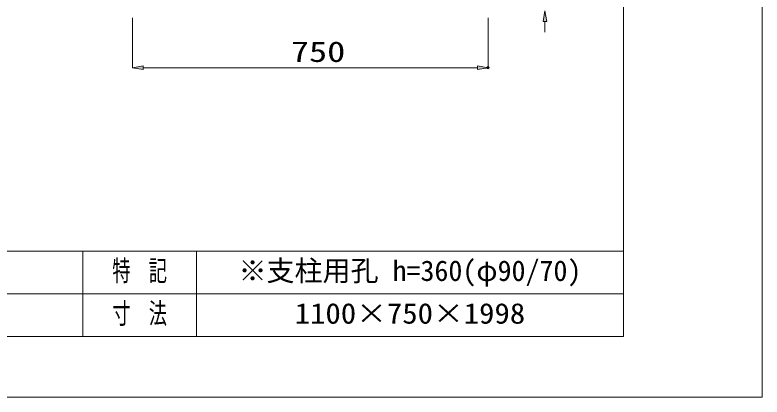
# Model space of a CAD drawing. Units: millimetres, scale not verified. Extents: x 0 to 6300, y 0 to 4455.
# Drawn here: x 4724 to 6300, y 0 to 805 of the extents above; entities that cross this region are included whole.
import ezdxf
from ezdxf.enums import TextEntityAlignment as Align

# ---------------------------------------------------------------- set-up
doc = ezdxf.new("R2010")
doc.units = ezdxf.units.MM
doc.header["$LTSCALE"] = 10
doc.header["$PDMODE"] = 32
doc.header["$PDSIZE"] = 5
for name, color, linetype, lineweight in [('Defpoints_3', 7, 'Continuous', 13), ('S-Dim', 1, 'Continuous', 13), ('TTL-FRAM', 3, 'Continuous', 13), ('TTL-LINE', 2, 'Continuous', 13), ('TTL-TXT', 2, 'Continuous', 13)]:
    doc.layers.add(name, color=color, linetype=linetype, lineweight=lineweight)
doc.styles.add('ＭＳ ゴシック', font='')
doc.styles.get('ＭＳ ゴシック').set_extended_font_data('MS Gothic')

msp = doc.modelspace()

# ---------------------------------------------------------------- hatches: boundary and pattern name
at = {"layer": 'S-Dim'}
for points in [[(5838.35, 791.64), (5845.85, 791.64), (5842.1, 814.14)], [(4994.6, 697.89), (4994.6, 690.39), (4972.1, 694.14)], [(5699.6, 697.89), (5699.6, 690.39), (5722.1, 694.14)]]:
    msp.add_hatch(color=256, dxfattribs=at).paths.add_polyline_path(points)

# ---------------------------------------------------------------- linework, layer by layer
at = {"layer": 'Defpoints_3'}
for p, q in [((6300, 0), (6300, 4455)), ((0, 0), (6300, 0))]:
    msp.add_line(p, q, dxfattribs=at)
msp.add_point((5722.1, 694.14), dxfattribs=at)
at = {"layer": 'S-Dim'}
for p, q in [((4972.1, 799.14), (4972.1, 694.14)), ((5722.1, 799.14), (5722.1, 694.14)), ((5842.1, 791.64), (5842.1, 769.14)), ((4994.6, 694.14), (5699.6, 694.14))]:
    msp.add_line(p, q, dxfattribs=at)
for points in [[(5838.35, 791.64), (5845.85, 791.64), (5842.1, 814.14)], [(4994.6, 697.89), (4994.6, 690.39), (4972.1, 694.14)], [(5699.6, 697.89), (5699.6, 690.39), (5722.1, 694.14)]]:
    msp.add_lwpolyline(points, close=True, dxfattribs=at)
at = {"layer": 'TTL-FRAM'}
for p, q in [((6007.5, 4132.5), (6007.5, 127.5)), ((382.5, 307.5), (6007.5, 307.5)), ((5010, 127.5), (4305, 127.5)), ((5220, 127.5), (5010, 127.5)), ((6007.5, 127.5), (5220, 127.5))]:
    msp.add_line(p, q, dxfattribs=at)
at = {"layer": 'TTL-LINE'}
for p, q in [((4867.5, 127.5), (4867.5, 307.5)), ((5107.5, 127.5), (5107.5, 307.5)), ((4042.5, 217.5), (4867.5, 217.5)), ((4867.5, 217.5), (5107.5, 217.5)), ((5107.5, 217.5), (6007.5, 217.5))]:
    msp.add_line(p, q, dxfattribs=at)

# ---------------------------------------------------------------- texts
at = {"layer": 'S-Dim', "style": 'ＭＳ ゴシック', "width": 1.3}
msp.add_text('750', height=43.3, dxfattribs=at).set_placement((5306.3, 693.31), align=Align.BOTTOM_LEFT)
at = {"layer": 'TTL-TXT', "style": 'ＭＳ ゴシック', "width": 0.65}
for s, p in [('特\u3000記', (4987.5, 231.67)), ('寸\u3000法', (4987.5, 141.67))]:
    msp.add_text(s, height=43.3, dxfattribs=at).set_placement(p, align=Align.BOTTOM_CENTER)
at = {"layer": 'TTL-TXT', "color": 1, "style": 'ＭＳ ゴシック'}
msp.add_text('※支柱用孔 h=360(φ90/70)', height=43.3, dxfattribs=at).set_placement((5557.5, 231.67), align=Align.BOTTOM_CENTER)
at = {"layer": 'TTL-TXT', "color": 1, "style": 'ＭＳ ゴシック', "width": 1.1}
msp.add_text('1100×750×1998', height=43.3, dxfattribs=at).set_placement((5557.5, 141.67), align=Align.BOTTOM_CENTER)

doc.saveas('drawing.dxf')
